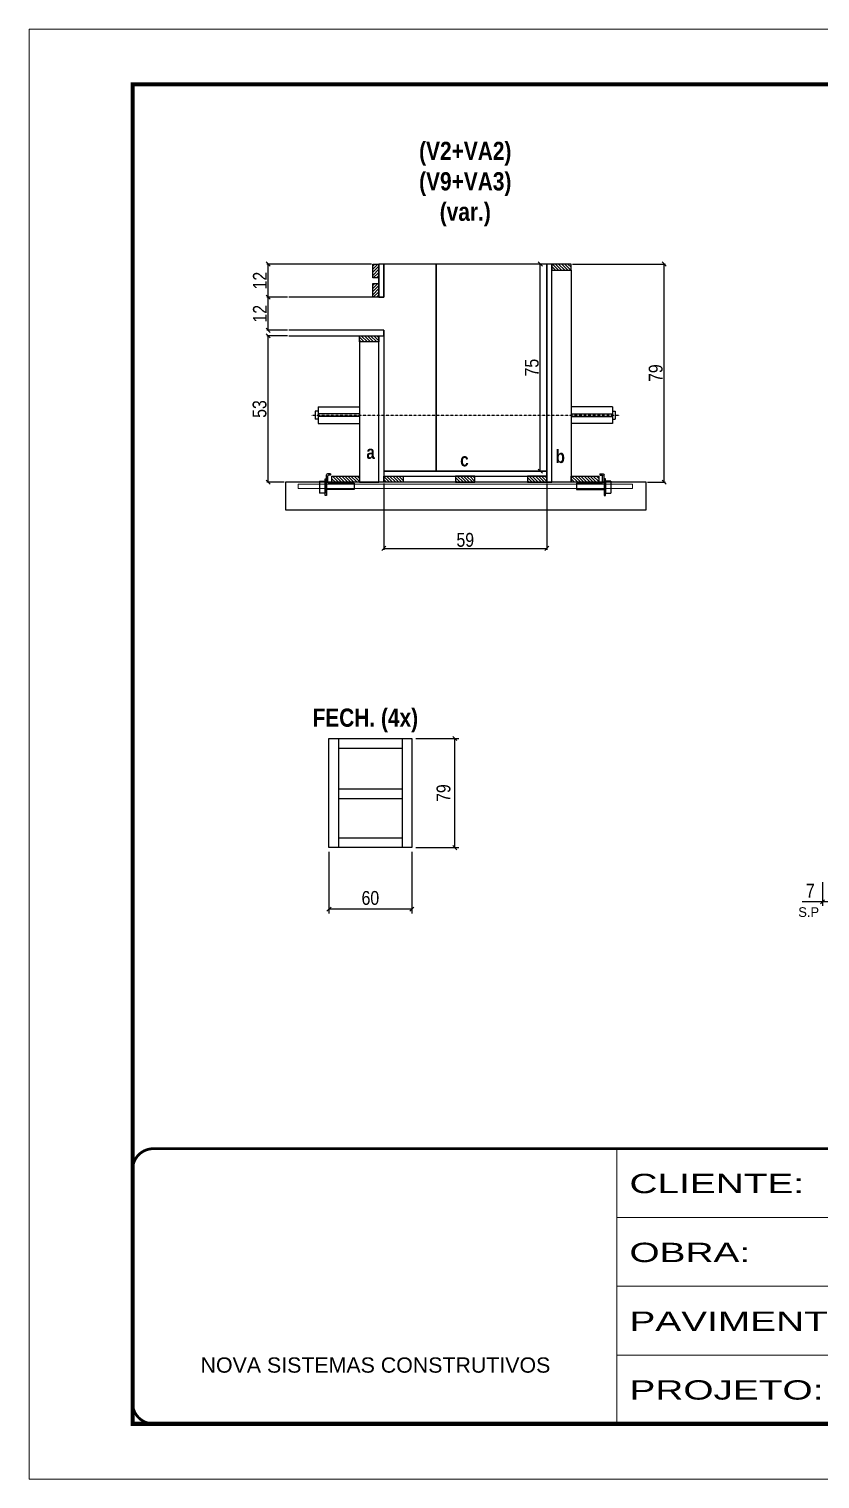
# Model space of a CAD drawing. Extents: x 3330 to 22105, y 1197 to 30204.
# Drawn here: x 17615 to 18187, y 20723 to 21773 of the extents above; entities that cross this region are included whole.
import ezdxf

# ---------------------------------------------------------------- set-up
doc = ezdxf.new("R2010")
doc.units = 0
for name, pattern in [('CONTINUO', [0]), ('DASHED', [0.75, 0.5, -0.25]), ('HIDDEN', [0.375, 0.25, -0.125])]:
    doc.linetypes.add(name, pattern=pattern)
for name, color, linetype in [('barrote', 251, 'Continuous'), ('COTA', 241, 'Continuous'), ('detalhes', 4, 'Continuous'), ('NOMENCLATURA', 7, 'Continuous'), ('Painéis', 200, 'Continuous'), ('presilha', 1, 'Continuous'), ('SARR_2.2x10', 60, 'Continuous'), ('SARR_2.2x7', 40, 'Continuous'), ('SARR_3.5x7', 81, 'Continuous'), ('TENSOR', 3, 'Continuous'), ('texto', 7, 'Continuous')]:
    doc.layers.add(name, color=color, linetype=linetype)
for name, color, linetype, lineweight in [('CONCRETO', 251, 'Continuous', 25), ('Folhas', 255, 'Continuous', 9), ('SARRAFO DE PRESSAO', 251, 'DASHED', 9), ('SCO-___-LAJ', 2, 'Continuous', 0)]:
    doc.layers.add(name, color=color, linetype=linetype, lineweight=lineweight)
doc.styles.add('ARIAL', font='arial.ttf')
doc.styles.add('COTA TECNICA', font='techl___.ttf', dxfattribs={"height": 10})
doc.styles.add('COTA TECNICA 2X', font='techl___.ttf', dxfattribs={"height": 10})
doc.styles.add('ROMAS860', font='ROMAS860.SHX')
doc.styles.add('TECNICA', font='techb___.ttf', dxfattribs={"height": 10})
doc.styles.add('Tecnologia', font='')
doc.styles.get('Tecnologia').set_extended_font_data('Forgotten Futurist')
doc.dimstyles.new('PAINEL', dxfattribs={"dimtxt": 10, "dimasz": 3, "dimexe": 3, "dimexo": 3, "dimgap": 3, "dimtad": 1, "dimdec": 1, "dimzin": 12, "dimdsep": 46, "dimtxsty": 'COTA TECNICA', "dimblk1": 'OBLIQUE', "dimblk2": 'OBLIQUE', "dimsah": 1, "dimcen": 0.9, "dimclrd": 4, "dimclre": 4, "dimclrt": 240, "dimadec": 1, "dimazin": 3, "dimtfac": 1, "dimtdec": 1, "dimtmove": 0, "dimatfit": 3, "dimfxl": 1, "dimtolj": 1, "dimtzin": 12, "dimarcsym": 0})
doc.dimstyles.new('SECAO', dxfattribs={"dimscale": 0.333333, "dimtxt": 5, "dimasz": 9, "dimexe": 3, "dimexo": 3, "dimgap": 3, "dimtad": 1, "dimdec": 1, "dimlfac": 0.5, "dimzin": 12, "dimdsep": 46, "dimtxsty": 'COTA TECNICA 2X', "dimblk1": 'OBLIQUE', "dimblk2": 'OBLIQUE', "dimsah": 1, "dimcen": 0.9, "dimclrd": 4, "dimclre": 4, "dimclrt": 240, "dimadec": 1, "dimazin": 3, "dimtfac": 1, "dimtdec": 1, "dimtmove": 0, "dimatfit": 3, "dimfxl": 1, "dimtolj": 1, "dimtzin": 12, "dimarcsym": 0})
pattern_1 = [(135, (51106.9426, -102067.2723), (-1.122532015, -1.122532015), [])]

# ---------------------------------------------------------------- blocks, each defined once
blk = doc.blocks.new('9999999999')
at = {"color": 30, "linetype": 'CONTINUO'}
for p, q in [((98564.6, 34230.2), (98564.6, 34429.4)), ((98564.6, 34379.6), (99584, 34379.6)), ((98564.6, 34329.8), (99488, 34329.8)), ((98564.6, 34280), (99488, 34280))]:
    blk.add_line(p, q, dxfattribs=at)
at = {"color": 30, "linetype": 'CONTINUO', "const_width": 2}
blk.add_lwpolyline([(99584, 34230.2), (99584, 34414.4, 0.414214), (99569, 34429.4), (98229, 34429.4, 0.414214), (98214, 34414.4), (98214, 34245.2, 0.414214), (98229, 34230.2), (99584, 34230.2)], format="xyb", dxfattribs=at)
at = {"layer": 'Folhas'}
blk.add_lwpolyline([(98139, 34190.2), (99624, 34190.2), (99624, 35240.2), (98139, 35240.2)], close=True, dxfattribs=at)
at = {"layer": 'Folhas', "color": 30, "const_width": 3}
blk.add_lwpolyline([(98214, 34230.2), (99584, 34230.2), (99584, 35200.2), (98214, 35200.2)], close=True, dxfattribs=at)
at = {"color": 7, "linetype": 'Continuous', "ltscale": 5, "style": 'ARIAL'}
blk.add_text('NOVA SISTEMAS CONSTRUTIVOS', height=11.059, dxfattribs=at).set_placement((98263.2, 34267.2))
at = {"layer": 'Folhas', "color": 7, "style": 'Tecnologia', "width": 1.5}
for s, p in [('CLIENTE:', (98573.7, 34397.2)), ('OBRA:', (98573.7, 34347.3)), ('PAVIMENTO:', (98573.7, 34297.5)), ('PROJETO:', (98573.7, 34247.7))]:
    blk.add_text(s, height=14, dxfattribs=at).set_placement(p)
blk = doc.blocks.new('PRESILHA METÁLICA 1')
at = {"layer": 'presilha'}
for p, q in [((7.5, 10.6), (7.5, 19.9)), ((12, 21), (8.6, 21)), ((9, 11.6), (9, 18.9)), ((12, 19.5), (9.6, 19.5)), ((12, 21), (12, 19.5)), ((0, 13), (6, 13)), ((0, 13), (0, 0)), ((6, 0), (0, 0)), ((6, 15.5), (7.5, 15.5)), ((6, -2.5), (6, 15.5)), ((6, 13), (6, 0)), ((7.5, 15.5), (7.5, -2.5)), ((37.5, 4.1), (7.5, 4.1)), ((37.5, 11), (9.6, 11)), ((37.5, 11), (37.5, 4.1)), ((7.5, -2.5), (6, -2.5))]:
    blk.add_line(p, q, dxfattribs=at)
for centre, radius, start, end in [((8.6, 19.9), 1.14, 90, 180), ((9.6, 18.9), 0.57, 90, 180), ((9.6, 11.6), 0.57, 180, 270)]:
    blk.add_arc(centre, radius, start, end, dxfattribs=at)
blk = doc.blocks.new('_Oblique')
at = {"color": 0, "linetype": 'ByBlock', "lineweight": -2}
blk.add_line((-0.5, -0.5), (0.5, 0.5), dxfattribs=at)
blk = doc.blocks.new('*D2640')
at = {"layer": 'COTA', "color": 4, "lineweight": -2, "transparency": 16777216}
for p, q in [((18008, 21602.9), (18075.4, 21602.9)), ((18074.4, 21444.9), (18074.4, 21602.9)), ((18062.4, 21444.9), (18075.4, 21444.9))]:
    blk.add_line(p, q, dxfattribs=at)
at = {"layer": 'Defpoints', "color": 0, "transparency": 16777216}
for p in [(18007, 21602.9), (18074.4, 21602.9), (18061.4, 21444.9)]:
    blk.add_point(p, dxfattribs=at)
at = {"layer": 'COTA', "color": 4, "lineweight": -2, "transparency": 16777216, "xscale": 3, "yscale": 3, "zscale": 3}
for p, rotation in [((18074.4, 21602.9), 90), ((18074.4, 21444.9), 270)]:
    blk.add_blockref('_Oblique', p, dxfattribs=dict(at, rotation=rotation))
at = {"layer": 'COTA', "color": 240, "transparency": 16777216, "insert": (18068.3, 21523.9), "char_height": 10, "attachment_point": 5, "rotation": 90, "style": 'COTA TECNICA 2X'}
blk.add_mtext('\\A1;79', dxfattribs=at)
blk = doc.blocks.new('*D2641')
at = {"layer": 'COTA', "color": 4, "lineweight": -2, "transparency": 16777216}
for p, q in [((17988.4, 21602.9), (17983.7, 21602.9)), ((17984.7, 21452.9), (17984.7, 21602.9)), ((17988.4, 21452.9), (17983.7, 21452.9))]:
    blk.add_line(p, q, dxfattribs=at)
at = {"layer": 'Defpoints', "color": 0, "transparency": 16777216}
for p in [(17984.7, 21602.9), (17989.4, 21602.9), (17989.4, 21452.9)]:
    blk.add_point(p, dxfattribs=at)
at = {"layer": 'COTA', "color": 4, "lineweight": -2, "transparency": 16777216, "xscale": 3, "yscale": 3, "zscale": 3}
for p, rotation in [((17984.7, 21602.9), 90), ((17984.7, 21452.9), 270)]:
    blk.add_blockref('_Oblique', p, dxfattribs=dict(at, rotation=rotation))
at = {"layer": 'COTA', "color": 240, "transparency": 16777216, "insert": (17978.6, 21527.9), "char_height": 10, "attachment_point": 5, "rotation": 90, "style": 'COTA TECNICA 2X'}
blk.add_mtext('\\A1;75', dxfattribs=at)
blk = doc.blocks.new('*D2642')
at = {"layer": 'COTA', "color": 4, "lineweight": -2, "transparency": 16777216}
for p, q in [((17801.7, 21550.9), (17786.7, 21550.9)), ((17787.7, 21444.9), (17787.7, 21550.9)), ((17799.3, 21444.9), (17786.7, 21444.9))]:
    blk.add_line(p, q, dxfattribs=at)
at = {"layer": 'Defpoints', "color": 0, "transparency": 16777216}
for p in [(17787.7, 21550.9), (17802.7, 21550.9), (17800.3, 21444.9)]:
    blk.add_point(p, dxfattribs=at)
at = {"layer": 'COTA', "color": 4, "lineweight": -2, "transparency": 16777216, "xscale": 3, "yscale": 3, "zscale": 3}
for p, rotation in [((17787.7, 21550.9), 90), ((17787.7, 21444.9), 270)]:
    blk.add_blockref('_Oblique', p, dxfattribs=dict(at, rotation=rotation))
at = {"layer": 'COTA', "color": 240, "transparency": 16777216, "insert": (17781.5, 21497.9), "char_height": 10, "attachment_point": 5, "rotation": 90, "style": 'COTA TECNICA 2X'}
blk.add_mtext('\\A1;53', dxfattribs=at)
blk = doc.blocks.new('*D2643')
at = {"layer": 'COTA', "color": 4, "lineweight": -2, "transparency": 16777216}
for p, q in [((17801.7, 21578.9), (17786.7, 21578.9)), ((17787.7, 21554.9), (17787.7, 21578.9)), ((17801.7, 21554.9), (17786.7, 21554.9))]:
    blk.add_line(p, q, dxfattribs=at)
at = {"layer": 'Defpoints', "color": 0, "transparency": 16777216}
for p in [(17787.7, 21578.9), (17802.7, 21578.9), (17802.7, 21554.9)]:
    blk.add_point(p, dxfattribs=at)
at = {"layer": 'COTA', "color": 4, "lineweight": -2, "transparency": 16777216, "xscale": 3, "yscale": 3, "zscale": 3}
for p, rotation in [((17787.7, 21578.9), 90), ((17787.7, 21554.9), 270)]:
    blk.add_blockref('_Oblique', p, dxfattribs=dict(at, rotation=rotation))
at = {"layer": 'COTA', "color": 240, "transparency": 16777216, "insert": (17781.7, 21566.9), "char_height": 10, "attachment_point": 5, "rotation": 90, "style": 'COTA TECNICA 2X'}
blk.add_mtext('\\A1;12', dxfattribs=at)
blk = doc.blocks.new('*D2644')
at = {"layer": 'COTA', "color": 4, "lineweight": -2, "transparency": 16777216}
for p, q in [((17862.4, 21602.9), (17786.7, 21602.9)), ((17787.7, 21578.9), (17787.7, 21602.9)), ((17801.7, 21578.9), (17786.7, 21578.9))]:
    blk.add_line(p, q, dxfattribs=at)
at = {"layer": 'Defpoints', "color": 0, "transparency": 16777216}
for p in [(17787.7, 21602.9), (17863.4, 21602.9), (17802.7, 21578.9)]:
    blk.add_point(p, dxfattribs=at)
at = {"layer": 'COTA', "color": 4, "lineweight": -2, "transparency": 16777216, "xscale": 3, "yscale": 3, "zscale": 3}
for p, rotation in [((17787.7, 21602.9), 90), ((17787.7, 21578.9), 270)]:
    blk.add_blockref('_Oblique', p, dxfattribs=dict(at, rotation=rotation))
at = {"layer": 'COTA', "color": 240, "transparency": 16777216, "insert": (17781.7, 21590.9), "char_height": 10, "attachment_point": 5, "rotation": 90, "style": 'COTA TECNICA 2X'}
blk.add_mtext('\\A1;12', dxfattribs=at)
blk = doc.blocks.new('*D2645')
at = {"layer": 'COTA', "color": 4, "lineweight": -2, "transparency": 16777216}
for p, q in [((17871.4, 21443.9), (17871.4, 21396)), ((17989.4, 21443.9), (17989.4, 21396)), ((17871.4, 21397), (17989.4, 21397))]:
    blk.add_line(p, q, dxfattribs=at)
at = {"layer": 'Defpoints', "color": 0, "transparency": 16777216}
for p in [(17871.4, 21444.9), (17989.4, 21444.9), (17989.4, 21397)]:
    blk.add_point(p, dxfattribs=at)
at = {"layer": 'COTA', "color": 4, "lineweight": -2, "transparency": 16777216, "xscale": 3, "yscale": 3, "zscale": 3, "rotation": 180}
blk.add_blockref('_Oblique', (17871.4, 21397), dxfattribs=at)
at = {"layer": 'COTA', "color": 4, "lineweight": -2, "transparency": 16777216, "xscale": 3, "yscale": 3, "zscale": 3}
blk.add_blockref('_Oblique', (17989.4, 21397), dxfattribs=at)
at = {"layer": 'COTA', "color": 240, "transparency": 16777216, "insert": (17930.4, 21403.1), "char_height": 10, "attachment_point": 5, "style": 'COTA TECNICA 2X'}
blk.add_mtext('\\A1;59', dxfattribs=at)
blk = doc.blocks.new('*D2080')
at = {"layer": 'COTA', "color": 4, "linetype": 'ByBlock', "lineweight": -2, "transparency": 16777216}
for p, q in [((18189.1, 21155.2), (18189.1, 21138.1)), ((18196.1, 21155.2), (18196.1, 21138.1)), ((18189.1, 21141.1), (18174.3, 21141.1)), ((18196.1, 21141.1), (18189.1, 21141.1))]:
    blk.add_line(p, q, dxfattribs=at)
at = {"layer": 'Defpoints', "color": 0, "linetype": 'ByBlock', "transparency": 16777216}
for p in [(18189.1, 21158.2), (18196.1, 21158.2), (18189.1, 21141.1)]:
    blk.add_point(p, dxfattribs=at)
at = {"layer": 'COTA', "color": 4, "linetype": 'ByBlock', "lineweight": -2, "transparency": 16777216, "xscale": 3, "yscale": 3, "zscale": 3, "rotation": 180}
blk.add_blockref('_Oblique', (18189.1, 21141.1), dxfattribs=at)
at = {"layer": 'COTA', "color": 4, "linetype": 'ByBlock', "lineweight": -2, "transparency": 16777216, "xscale": 3, "yscale": 3, "zscale": 3}
blk.add_blockref('_Oblique', (18196.1, 21141.1), dxfattribs=at)
at = {"layer": 'COTA', "color": 240, "linetype": 'ByBlock', "transparency": 16777216, "insert": (18180.2, 21149.1), "char_height": 10, "attachment_point": 5, "style": 'COTA TECNICA'}
blk.add_mtext('\\A1;7', dxfattribs=at)
blk = doc.blocks.new('*D2083')
at = {"layer": 'COTA', "color": 4, "linetype": 'ByBlock', "lineweight": -2, "transparency": 16777216}
for p, q in [((17894.7, 21259.3), (17925.8, 21259.3)), ((17922.8, 21180.3), (17922.8, 21259.3)), ((17894.7, 21180.3), (17925.8, 21180.3))]:
    blk.add_line(p, q, dxfattribs=at)
at = {"layer": 'Defpoints', "color": 0, "linetype": 'ByBlock', "transparency": 16777216}
for p in [(17891.7, 21259.3), (17922.8, 21259.3), (17891.7, 21180.3)]:
    blk.add_point(p, dxfattribs=at)
at = {"layer": 'COTA', "color": 4, "linetype": 'ByBlock', "lineweight": -2, "transparency": 16777216, "xscale": 3, "yscale": 3, "zscale": 3}
for p, rotation in [((17922.8, 21259.3), 90), ((17922.8, 21180.3), 270)]:
    blk.add_blockref('_Oblique', p, dxfattribs=dict(at, rotation=rotation))
at = {"layer": 'COTA', "color": 240, "linetype": 'ByBlock', "transparency": 16777216, "insert": (17914.7, 21219.8), "char_height": 10, "attachment_point": 5, "rotation": 90, "style": 'COTA TECNICA'}
blk.add_mtext('\\A1;79', dxfattribs=at)
blk = doc.blocks.new('*D2084')
at = {"layer": 'COTA', "color": 4, "linetype": 'ByBlock', "lineweight": -2, "transparency": 16777216}
for p, q in [((17831.7, 21177.3), (17831.7, 21132.7)), ((17891.7, 21177.3), (17891.7, 21132.7)), ((17891.7, 21135.7), (17831.7, 21135.7))]:
    blk.add_line(p, q, dxfattribs=at)
at = {"layer": 'Defpoints', "color": 0, "linetype": 'ByBlock', "transparency": 16777216}
for p in [(17831.7, 21180.3), (17891.7, 21180.3), (17831.7, 21135.7)]:
    blk.add_point(p, dxfattribs=at)
at = {"layer": 'COTA', "color": 4, "linetype": 'ByBlock', "lineweight": -2, "transparency": 16777216, "xscale": 3, "yscale": 3, "zscale": 3, "rotation": 180}
blk.add_blockref('_Oblique', (17831.7, 21135.7), dxfattribs=at)
at = {"layer": 'COTA', "color": 4, "linetype": 'ByBlock', "lineweight": -2, "transparency": 16777216, "xscale": 3, "yscale": 3, "zscale": 3}
blk.add_blockref('_Oblique', (17891.7, 21135.7), dxfattribs=at)
at = {"layer": 'COTA', "color": 240, "linetype": 'ByBlock', "transparency": 16777216, "insert": (17861.7, 21143.8), "char_height": 10, "attachment_point": 5, "style": 'COTA TECNICA'}
blk.add_mtext('\\A1;60', dxfattribs=at)

msp = doc.modelspace()

# ---------------------------------------------------------------- hatches: boundary and pattern name
at = {"layer": 'SARR_2.2x10'}
h = msp.add_hatch(dxfattribs=at)
h.set_pattern_fill('ANSI31', color=256, scale=0.5, angle=90)
h.set_pattern_definition([(135, (51027.3426, -102067.2723), (-1.122532015, -1.122532015), [])])
h.paths.add_polyline_path([(17833.8, 21449.3), (17833.8, 21444.9), (17853.8, 21444.9), (17853.8, 21449.3)])
h = msp.add_hatch(dxfattribs=at)
h.set_pattern_fill('ANSI31', color=256, scale=0.5, angle=90)
h.set_pattern_definition([(135, (51200.5426, -102067.2723), (-1.122532015, -1.122532015), [])])
h.paths.add_polyline_path([(18007, 21449.3), (18007, 21444.9), (18027, 21444.9), (18027, 21449.3)])
at = {"layer": 'SARR_2.2x7'}
h = msp.add_hatch(dxfattribs=at)
h.set_pattern_fill('ANSI31', color=256, scale=0.5, angle=180)
h.set_pattern_definition([(225, (141379.9736, 54756.436), (1.122532015, -1.122532015), [])])
h.paths.add_polyline_path([(17863.4, 21592.9), (17867.8, 21592.9), (17867.8, 21602.9), (17863.4, 21602.9)])
h = msp.add_hatch(dxfattribs=at)
h.set_pattern_fill('ANSI31', color=256, scale=0.5, angle=90)
h.set_pattern_definition([(135, (51101.3426, -101913.6723), (-1.122532015, -1.122532015), [])])
h.paths.add_polyline_path([(17993, 21602.9), (17993, 21598.5), (18007, 21598.5), (18007, 21602.9)])
h = msp.add_hatch(dxfattribs=at)
h.set_pattern_fill('ANSI31', color=256, scale=0.5, angle=180)
h.set_pattern_definition([(225, (141379.9736, 54742.436), (1.122532015, -1.122532015), [])])
h.paths.add_polyline_path([(17863.4, 21578.9), (17867.8, 21578.9), (17867.8, 21588.9), (17863.4, 21588.9)])
h = msp.add_hatch(dxfattribs=at)
h.set_pattern_fill('ANSI31', color=256, scale=0.5, angle=90)
h.set_pattern_definition([(135, (51021.3426, -101965.6723), (-1.122532015, -1.122532015), [])])
h.paths.add_polyline_path([(17867.8, 21550.9), (17867.8, 21546.5), (17853.8, 21546.5), (17853.8, 21550.9)])
h = msp.add_hatch(dxfattribs=at)
h.set_pattern_fill('ANSI31', color=256, scale=0.5, angle=90)
h.set_pattern_definition(pattern_1)
h.paths.add_polyline_path([(17885.4, 21444.9), (17885.4, 21449.3), (17871.4, 21449.3), (17871.4, 21444.9)])
h = msp.add_hatch(dxfattribs=at)
h.set_pattern_fill('ANSI31', color=256, scale=0.5, angle=90)
h.set_pattern_definition([(135, (51054.9426, -102067.2723), (-1.122532015, -1.122532015), [])])
h.paths.add_polyline_path([(17923.4, 21444.9), (17923.4, 21449.3), (17937.4, 21449.3), (17937.4, 21444.9)])
h = msp.add_hatch(dxfattribs=at)
h.set_pattern_fill('ANSI31', color=256, scale=0.5, angle=90)
h.set_pattern_definition(pattern_1)
h.paths.add_polyline_path([(17975.4, 21444.9), (17975.4, 21449.3), (17989.4, 21449.3), (17989.4, 21444.9)])

# ---------------------------------------------------------------- linework, layer by layer
at = {"ltscale": 3}
for p, q in [((17821.8, 21496.46), (17821.8, 21490.46)), ((17823.8, 21496.46), (17821.8, 21496.46)), ((17823.8, 21499.46), (17823.8, 21487.46)), ((17823.8, 21499.46), (17853.8, 21499.46)), ((17853.8, 21494.46), (17823.8, 21494.46)), ((18037, 21499.46), (18007, 21499.46)), ((18007, 21494.46), (18037, 21494.46)), ((18037, 21499.46), (18037, 21487.46)), ((18037, 21496.46), (18039, 21496.46)), ((18039, 21496.46), (18039, 21490.46)), ((17823.8, 21490.46), (17821.8, 21490.46)), ((17853.8, 21492.46), (17823.8, 21492.46)), ((17823.8, 21487.46), (17853.8, 21487.46)), ((18007, 21492.46), (18037, 21492.46)), ((18037, 21487.46), (18007, 21487.46)), ((18037, 21490.46), (18039, 21490.46))]:
    msp.add_line(p, q, dxfattribs=at)
at = {"layer": 'barrote'}
msp.add_lwpolyline([(17800.35, 21424.9), (18061.38, 21424.9), (18061.38, 21444.9), (17800.35, 21444.9)], close=True, dxfattribs=at)
at = {"layer": 'CONCRETO', "linetype": 'Continuous'}
for p, q in [((17867.8, 21578.9), (17867.8, 21602.9)), ((17989.4, 21602.9), (17871.4, 21602.9)), ((17871.4, 21602.9), (17871.4, 21578.9)), ((17909.4, 21602.9), (17909.4, 21452.9)), ((17909.4, 21452.9), (17909.4, 21602.9)), ((17989.4, 21452.9), (17989.4, 21602.9)), ((17871.4, 21578.9), (17802.71, 21578.9)), ((17871.4, 21554.9), (17871.4, 21452.9)), ((17871.4, 21452.9), (17989.4, 21452.9)), ((17909.4, 21452.9), (17989.4, 21452.9))]:
    msp.add_line(p, q, dxfattribs=at)
at = {"layer": 'Painéis', "linetype": 'Continuous'}
for points in [[(17871.4, 21578.9), (17871.4, 21602.9), (17867.8, 21602.9), (17867.8, 21578.9)], [(17993, 21444.9), (17993, 21602.9), (17989.4, 21602.9), (17989.4, 21444.9)], [(17989.4, 21452.9), (17871.4, 21452.9), (17871.4, 21449.3), (17989.4, 21449.3)], [(17891.67, 21180.3), (17831.67, 21180.3), (17831.67, 21259.3), (17891.67, 21259.3)]]:
    msp.add_lwpolyline(points, close=True, dxfattribs=at)
msp.add_lwpolyline([(17802.71, 21550.9), (17871.4, 21550.9), (17871.4, 21554.9), (17802.71, 21554.9)], dxfattribs=at)
at = {"layer": 'Painéis', "linetype": 'Continuous', "elevation": 0}
msp.add_lwpolyline([(17867.8, 21444.9), (17867.8, 21550.9), (17871.4, 21550.9), (17871.4, 21444.9)], close=True, dxfattribs=at)
at = {"layer": 'SARR_2.2x10', "elevation": 0}
msp.add_lwpolyline([(17833.8, 21449.3), (17853.8, 21449.3), (17853.8, 21444.9), (17833.8, 21444.9)], close=True, dxfattribs=at)
at = {"layer": 'SARR_2.2x10'}
msp.add_lwpolyline([(18007, 21449.3), (18027, 21449.3), (18027, 21444.9), (18007, 21444.9)], close=True, dxfattribs=at)
at = {"layer": 'SARR_2.2x7', "linetype": 'Continuous'}
for p, q in [((17838.67, 21259.3), (17838.67, 21180.3)), ((17838.67, 21252.3), (17884.67, 21252.3)), ((17884.67, 21259.3), (17884.67, 21180.3)), ((17838.67, 21222.93), (17884.67, 21222.93)), ((17838.67, 21215.93), (17884.67, 21215.93)), ((17838.67, 21187.3), (17884.67, 21187.3))]:
    msp.add_line(p, q, dxfattribs=at)
at = {"layer": 'SARR_2.2x7'}
for points in [[(17863.4, 21592.9), (17863.4, 21602.9), (17867.8, 21602.9), (17867.8, 21592.9)], [(17863.4, 21578.9), (17863.4, 21588.9), (17867.8, 21588.9), (17867.8, 21578.9)], [(17853.8, 21550.9), (17867.8, 21550.9), (17867.8, 21546.5), (17853.8, 21546.5)], [(17871.4, 21449.3), (17885.4, 21449.3), (17885.4, 21444.9), (17871.4, 21444.9)], [(17937.4, 21449.3), (17923.4, 21449.3), (17923.4, 21444.9), (17937.4, 21444.9)], [(17989.4, 21449.3), (17975.4, 21449.3), (17975.4, 21444.9), (17989.4, 21444.9)]]:
    msp.add_lwpolyline(points, close=True, dxfattribs=at)
at = {"layer": 'SARR_2.2x7', "elevation": 0}
msp.add_lwpolyline([(18007, 21602.9), (17993, 21602.9), (17993, 21598.5), (18007, 21598.5)], close=True, dxfattribs=at)
at = {"layer": 'SARR_3.5x7'}
msp.add_lwpolyline([(17993, 21598.5), (18007, 21598.5), (18007, 21444.9), (17993, 21444.9)], close=True, dxfattribs=at)
at = {"layer": 'SARR_3.5x7', "elevation": 0}
msp.add_lwpolyline([(17867.8, 21546.5), (17853.8, 21546.5), (17853.8, 21444.9), (17867.8, 21444.9)], close=True, dxfattribs=at)
at = {"layer": 'SCO-___-LAJ', "color": 1}
msp.add_lwpolyline([(17809.35, 21443.56), (18051.46, 21443.56), (18051.46, 21440.36), (17809.35, 21440.36)], close=True, dxfattribs=at)
at = {"layer": 'TENSOR', "linetype": 'HIDDEN', "ltscale": 0.5}
msp.add_line((17818.8, 21493.46), (18042, 21493.46), dxfattribs=at)

# ---------------------------------------------------------------- block references
at = {"layer": 'presilha', "yscale": 0.6666666666666666, "zscale": 0.6666666666666666}
for p, xscale in [((17824.94, 21436.93), 0.6666666666666666), ((18035.87, 21436.93), -0.6666666666666666)]:
    msp.add_blockref('PRESILHA METÁLICA 1', p, dxfattribs=dict(at, xscale=xscale))
at = {"layer": 'SARRAFO DE PRESSAO', "color": 6, "linetype": 'ByBlock'}
msp.add_blockref('9999999999', (-80524.42, -13467.11), dxfattribs=at)

# ---------------------------------------------------------------- texts
at = {"layer": 'detalhes', "style": 'TECNICA'}
for s, p in [('a', (17858.83, 21461.79)), ('c', (17926.73, 21456.37)), ('b', (17995.79, 21458.82))]:
    msp.add_text(s, height=9.6, dxfattribs=at).set_placement(p)
at = {"layer": 'NOMENCLATURA', "style": 'TECNICA'}
msp.add_text('FECH. (4x)', height=13.2, dxfattribs=at).set_placement((17819.83, 21267.82))
at = {"layer": 'NOMENCLATURA', "insert": (17930.4, 21691.41), "char_height": 13.2, "attachment_point": 2, "style": 'TECNICA'}
msp.add_mtext_dynamic_manual_height_columns('(V2+VA2)\\P(V9+VA3)\\P(var.)', width=300.2766, gutter_width=1, heights=[0], dxfattribs=at)
at = {"layer": 'texto', "color": 4, "insert": (18179.03, 21133.57), "char_height": 7, "attachment_point": 5, "style": 'ROMAS860'}
msp.add_mtext('S.P', dxfattribs=at)

# ---------------------------------------------------------------- dimensions: what is measured, and where the dimension line sits
at = {"layer": 'COTA'}
for base, p1, p2, picture, middle in [((17787.73, 21602.9), (17802.71, 21578.9), (17863.4, 21602.9), '*D2644', (17781.67, 21590.9)), ((17984.69, 21602.9), (17989.4, 21452.9), (17989.4, 21602.9), '*D2641', (17978.58, 21527.9)), ((18074.43, 21602.9), (18061.38, 21444.9), (18007, 21602.9), '*D2640', (18068.33, 21523.9)), ((17787.73, 21578.9), (17802.71, 21554.9), (17802.71, 21578.9), '*D2643', (17781.67, 21566.9)), ((17787.73, 21550.9), (17800.35, 21444.9), (17802.71, 21550.9), '*D2642', (17781.51, 21497.9))]:
    dim = msp.add_linear_dim(base=base, p1=p1, p2=p2, angle=90, dimstyle='SECAO', dxfattribs=at)
    dim.commit()
    dim.dimension.update_dxf_attribs({"geometry": picture, "text_midpoint": middle})
dim = msp.add_linear_dim(base=(17989.4, 21397.01), p1=(17871.4, 21444.9), p2=(17989.4, 21444.9), dimstyle='SECAO', dxfattribs=at)
dim.commit()
dim.dimension.update_dxf_attribs({"geometry": '*D2645', "text_midpoint": (17930.4, 21403.15)})
at = {"layer": 'COTA', "linetype": 'ByBlock'}
dim = msp.add_linear_dim(base=(17922.79, 21259.3), p1=(17891.67, 21180.3), p2=(17891.67, 21259.3), angle=90, dimstyle='PAINEL', dxfattribs=at)
dim.commit()
dim.dimension.update_dxf_attribs({"geometry": '*D2083', "text_midpoint": (17914.69, 21219.8)})
for base, p1, p2, picture, middle in [((17831.67, 21135.71), (17891.67, 21180.3), (17831.67, 21180.3), '*D2084', (17861.67, 21143.81)), ((18189.07, 21141.07), (18196.07, 21158.21), (18189.07, 21158.21), '*D2080', (18180.2, 21149.14))]:
    dim = msp.add_linear_dim(base=base, p1=p1, p2=p2, dimstyle='PAINEL', dxfattribs=at)
    dim.commit()
    dim.dimension.update_dxf_attribs({"geometry": picture, "text_midpoint": middle})

doc.saveas('drawing.dxf')
